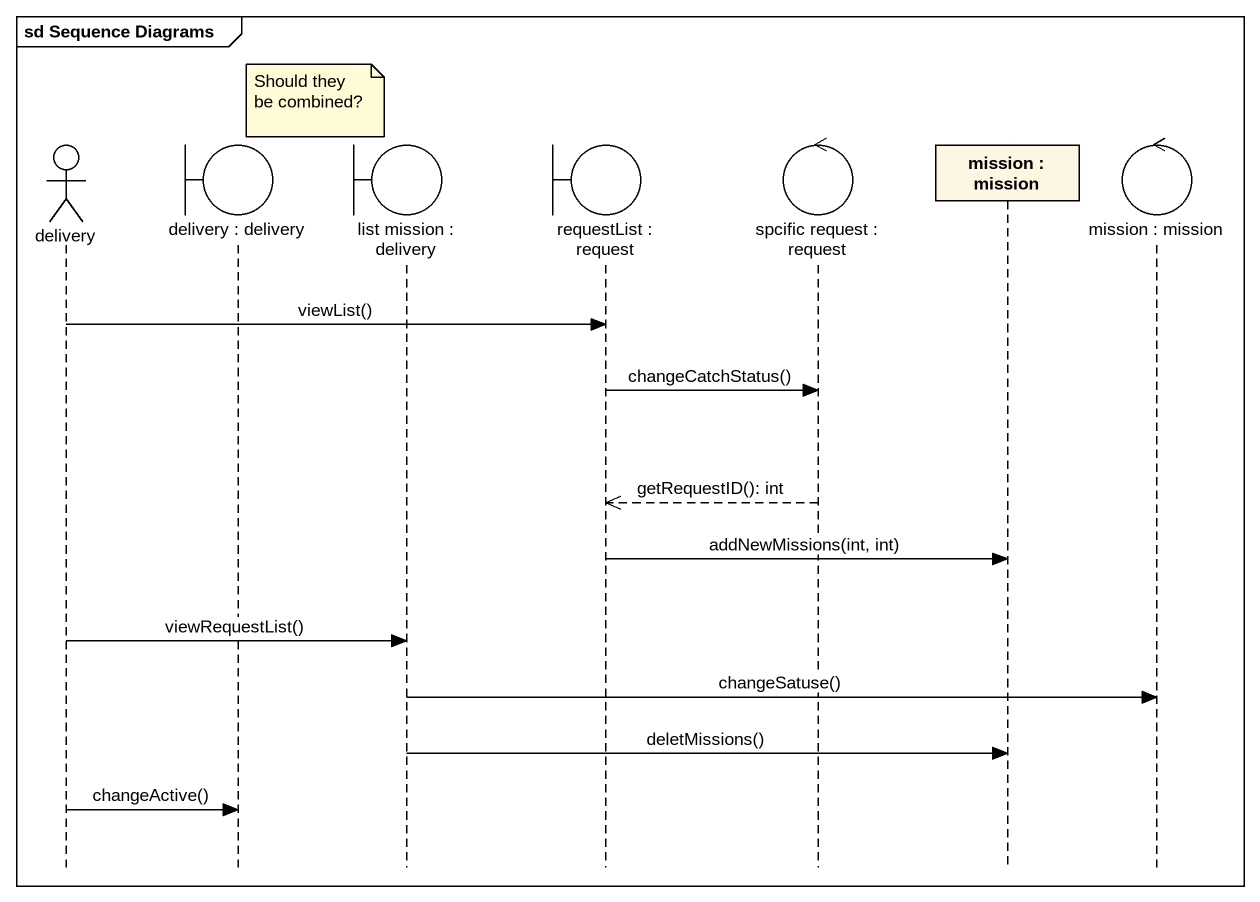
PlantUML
@startuml
mainframe sd Sequence Diagrams
hide footbox
actor delivery
boundary "delivery : delivery" as delivery_2
boundary "list mission : delivery" as list_mission
boundary "requestList : request" as requestList
control "spcific request : request" as spcific_request
participant "mission : mission" as mission
control "mission : mission" as mission_2

note right of delivery_2 : Should they be combined?
delivery -> requestList : viewList()
requestList -> spcific_request : changeCatchStatus()
spcific_request -->> requestList : getRequestID(): int
requestList -> mission : addNewMissions(int, int)
delivery -> list_mission : viewRequestList()
list_mission -> mission_2 : changeSatuse()
list_mission -> mission : deletMissions()
delivery -> delivery_2 : changeActive()
@enduml
